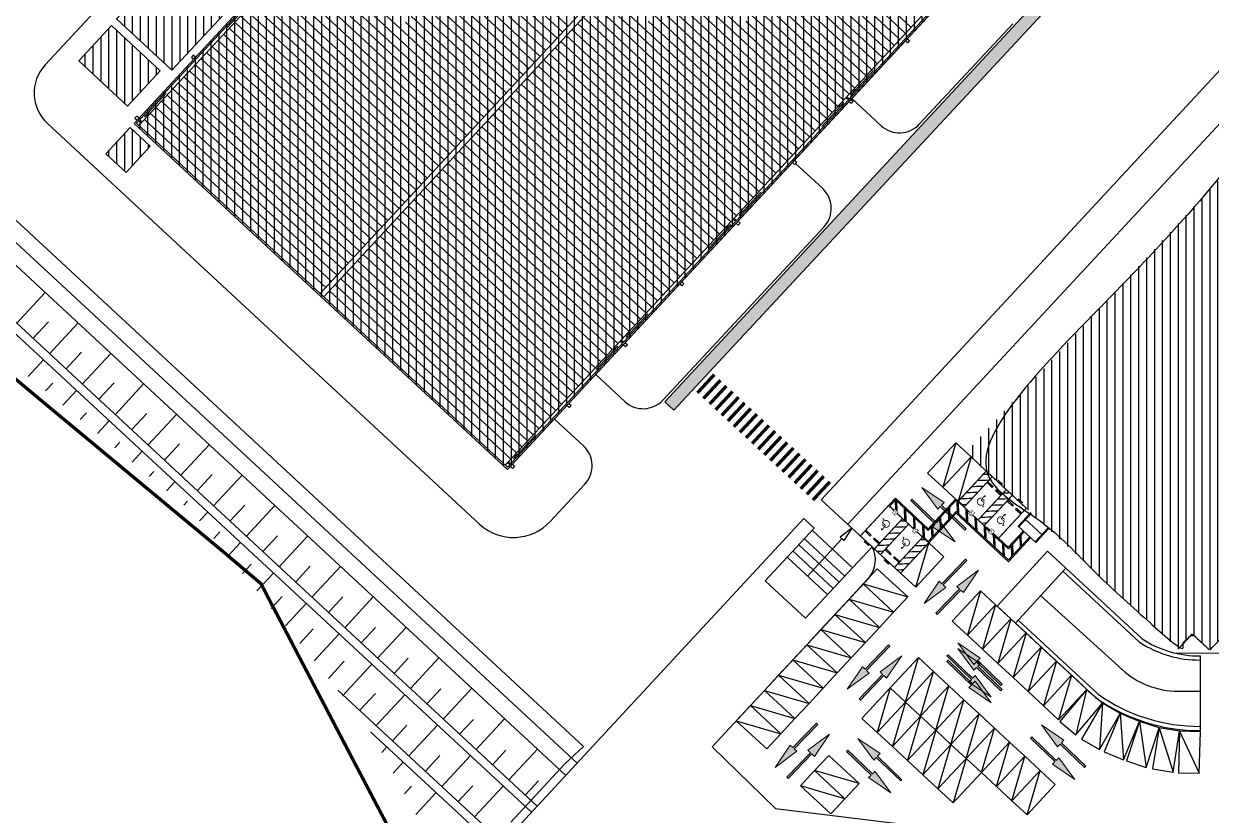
# Model space of a CAD drawing. Header units: millimetres. Extents: x 0 to 841000, y 0 to 594000.
# Drawn here: x 257382 to 400542, y 223938 to 319383 of the extents above; entities that cross this region are included whole.
import ezdxf

# ---------------------------------------------------------------- set-up
doc = ezdxf.new("R2010")
doc.units = ezdxf.units.MM
doc.header["$LTSCALE"] = 1000
doc.linetypes.add('XR-SITE PLAN$0$PHANTOM-GAUN', pattern=[30, 20, -2, 2, -2, 2, -2])
for name, color, linetype in [('4ELE', 4, 'Continuous'), ('XR-PLAN$0$주차장', 252, 'Continuous'), ('XR-SITE PLAN$0$ETC-8', 252, 'Continuous'), ('XR-SITE PLAN$0$건물', 3, 'Continuous'), ('XR-SITE PLAN$0$대지경계선', 2, 'XR-SITE PLAN$0$PHANTOM-GAUN'), ('XR-SITE PLAN$0$입면선', 252, 'Continuous'), ('XR-SITE PLAN$0$획지경계선', 252, 'Continuous'), ('보행로 도색', 3, 'Continuous'), ('일반형 주차', 5, 'Continuous')]:
    doc.layers.add(name, color=color, linetype=linetype)
doc.layers.add('XR-PL-B3F$0$ETC-차량동선', color=251, linetype='Continuous', lineweight=13)

# ---------------------------------------------------------------- blocks, each defined once
blk = doc.blocks.new('XR-SITE PLAN$0$I-Center roof')
at = {"ltscale": 200}
for p, q in [((126675, 228580), (126675, 167180)), ((126675, 228580), (228075, 228580)), ((126875, 228380), (126875, 167380)), ((126875, 228380), (227875, 228380)), ((126875, 227980), (227875, 227980)), ((131957, 228215), (128110, 228215)), ((128803, 228115), (128110, 228215)), ((128803, 228215), (128803, 228115)), ((142792, 228215), (146639, 228215)), ((126875, 198180), (227875, 198180)), ((126875, 197580), (227875, 197580)), ((126875, 167780), (227875, 167780)), ((128803, 167645), (128110, 167545)), ((131957, 167545), (128110, 167545)), ((128803, 167545), (128803, 167645)), ((142792, 167545), (146639, 167545)), ((145946, 167545), (145946, 167645)), ((145946, 167645), (146639, 167545)), ((148803, 167645), (148110, 167545)), ((151957, 167545), (148110, 167545)), ((148803, 167545), (148803, 167645)), ((162792, 167545), (166639, 167545)), ((165946, 167545), (165946, 167645)), ((165946, 167645), (166639, 167545)), ((168803, 167645), (168110, 167545)), ((171957, 167545), (168110, 167545)), ((168803, 167545), (168803, 167645)), ((182792, 167545), (186639, 167545)), ((185946, 167545), (185946, 167645)), ((185946, 167645), (186639, 167545)), ((188803, 167645), (188110, 167545)), ((191957, 167545), (188110, 167545)), ((188803, 167545), (188803, 167645)), ((126675, 167180), (228075, 167180)), ((126875, 167380), (227875, 167380))]:
    blk.add_line(p, q, dxfattribs=at)
at = {"ltscale": 20}
for p, q in [((127875, 227880), (127875, 227980)), ((128875, 227880), (128875, 227980)), ((129875, 227880), (129875, 227980)), ((130875, 227880), (130875, 227980)), ((131875, 227880), (131875, 227980)), ((132875, 227880), (132875, 227980)), ((133875, 227880), (133875, 227980)), ((134875, 227880), (134875, 227980)), ((135875, 227880), (135875, 227980)), ((136875, 227880), (136875, 227980)), ((137875, 227880), (137875, 227980)), ((138875, 227880), (138875, 227980)), ((139875, 227880), (139875, 227980)), ((140875, 227880), (140875, 227980)), ((141875, 227880), (141875, 227980)), ((142875, 227880), (142875, 227980)), ((127875, 167780), (127875, 167880)), ((128875, 167780), (128875, 167880)), ((129875, 167780), (129875, 167880)), ((130875, 167780), (130875, 167880)), ((131875, 167780), (131875, 167880)), ((132875, 167780), (132875, 167880)), ((133875, 167780), (133875, 167880)), ((134875, 167780), (134875, 167880)), ((135875, 167780), (135875, 167880)), ((136875, 167780), (136875, 167880)), ((137875, 167780), (137875, 167880)), ((138875, 167780), (138875, 167880)), ((139875, 167780), (139875, 167880)), ((140875, 167780), (140875, 167880)), ((141875, 167780), (141875, 167880)), ((142875, 167780), (142875, 167880)), ((143875, 167780), (143875, 167880)), ((144875, 167780), (144875, 167880)), ((145875, 167780), (145875, 167880)), ((146875, 167780), (146875, 167880)), ((147875, 167780), (147875, 167880)), ((148875, 167780), (148875, 167880)), ((149875, 167780), (149875, 167880)), ((150875, 167780), (150875, 167880)), ((151875, 167780), (151875, 167880)), ((152875, 167780), (152875, 167880)), ((153875, 167780), (153875, 167880)), ((154875, 167780), (154875, 167880)), ((155875, 167780), (155875, 167880)), ((156875, 167780), (156875, 167880)), ((157875, 167780), (157875, 167880)), ((158875, 167780), (158875, 167880)), ((159875, 167780), (159875, 167880)), ((160875, 167780), (160875, 167880)), ((161875, 167780), (161875, 167880)), ((162875, 167780), (162875, 167880)), ((163875, 167780), (163875, 167880)), ((164875, 167780), (164875, 167880)), ((165875, 167780), (165875, 167880)), ((166875, 167780), (166875, 167880)), ((167875, 167780), (167875, 167880)), ((168875, 167780), (168875, 167880)), ((169875, 167780), (169875, 167880)), ((170875, 167780), (170875, 167880)), ((171875, 167780), (171875, 167880)), ((172875, 167780), (172875, 167880)), ((173875, 167780), (173875, 167880)), ((174875, 167780), (174875, 167880)), ((175875, 167780), (175875, 167880)), ((176875, 167780), (176875, 167880)), ((177875, 167780), (177875, 167880)), ((178875, 167780), (178875, 167880)), ((179875, 167780), (179875, 167880)), ((180875, 167780), (180875, 167880)), ((181875, 167780), (181875, 167880)), ((182875, 167780), (182875, 167880)), ((183875, 167780), (183875, 167880)), ((184875, 167780), (184875, 167880)), ((185875, 167780), (185875, 167880)), ((186875, 167780), (186875, 167880)), ((187875, 167780), (187875, 167880)), ((188875, 167780), (188875, 167880)), ((189875, 167780), (189875, 167880)), ((190875, 167780), (190875, 167880)), ((191875, 167780), (191875, 167880)), ((192875, 167780), (192875, 167880)), ((193875, 167780), (193875, 167880)), ((194875, 167780), (194875, 167880)), ((195875, 167780), (195875, 167880)), ((196875, 167780), (196875, 167880)), ((197875, 167780), (197875, 167880)), ((198875, 167780), (198875, 167880))]:
    blk.add_line(p, q, dxfattribs=at)
at = {"color": 252, "ltscale": 20}
for p, q in [((127875, 212880), (127875, 227880)), ((128875, 212880), (128875, 227880)), ((129875, 212880), (129875, 227880)), ((130875, 212880), (130875, 227880)), ((131875, 212880), (131875, 227880)), ((132875, 212880), (132875, 227880)), ((133875, 212880), (133875, 227880)), ((134875, 212880), (134875, 227880)), ((135875, 212880), (135875, 227880)), ((136875, 212880), (136875, 227880)), ((137875, 212880), (137875, 227880)), ((138875, 212880), (138875, 227880)), ((139875, 212880), (139875, 227880)), ((140875, 212880), (140875, 227880)), ((141875, 212880), (141875, 227880)), ((142875, 212880), (142875, 227880)), ((143875, 212880), (143875, 227880)), ((144875, 212880), (144875, 227880)), ((145875, 212880), (145875, 227880)), ((146875, 212880), (146875, 227880)), ((147875, 212880), (147875, 227880)), ((148875, 212880), (148875, 227880)), ((149875, 198180), (149875, 227880)), ((150875, 198180), (150875, 227880)), ((151875, 212880), (151875, 227880)), ((152875, 212880), (152875, 227880)), ((153875, 212880), (153875, 227880)), ((154875, 212880), (154875, 227880)), ((155875, 212880), (155875, 227880)), ((156875, 212880), (156875, 227880)), ((127875, 198180), (127875, 212880)), ((128875, 198180), (128875, 212880)), ((129875, 198180), (129875, 212880)), ((130875, 198180), (130875, 212880)), ((131875, 198180), (131875, 212880)), ((132875, 198180), (132875, 212880)), ((133875, 198180), (133875, 212880)), ((134875, 198180), (134875, 212880)), ((135875, 198180), (135875, 212880)), ((136875, 198180), (136875, 212880)), ((137875, 198180), (137875, 212880)), ((138875, 198180), (138875, 212880)), ((139875, 198180), (139875, 212880)), ((140875, 198180), (140875, 212880)), ((141875, 198180), (141875, 212880)), ((142875, 198180), (142875, 212880)), ((143875, 198180), (143875, 212880)), ((144875, 198180), (144875, 212880)), ((145875, 198180), (145875, 212880)), ((146875, 198180), (146875, 212880)), ((147875, 198180), (147875, 212880)), ((148875, 198180), (148875, 212880)), ((151875, 198180), (151875, 212880)), ((152875, 198180), (152875, 212880)), ((153875, 198180), (153875, 212880)), ((154875, 198180), (154875, 212880)), ((155875, 198180), (155875, 212880)), ((156875, 198180), (156875, 212880)), ((157875, 198180), (157875, 212880)), ((158875, 198180), (158875, 212880)), ((159875, 198180), (159875, 212880)), ((160875, 198180), (160875, 212880)), ((161875, 198180), (161875, 212880)), ((162875, 198180), (162875, 212880)), ((163875, 198180), (163875, 212880)), ((164875, 198180), (164875, 212880)), ((165875, 198180), (165875, 212880)), ((166875, 198180), (166875, 212880)), ((167875, 198180), (167875, 212880)), ((168875, 198180), (168875, 212880)), ((169875, 198180), (169875, 212880)), ((170875, 198180), (170875, 212880)), ((127875, 182880), (127875, 197580)), ((128875, 182880), (128875, 197580)), ((129875, 182880), (129875, 197580)), ((130875, 182880), (130875, 197580)), ((131875, 182880), (131875, 197580)), ((132875, 182880), (132875, 197580)), ((133875, 182880), (133875, 197580)), ((134875, 182880), (134875, 197580)), ((135875, 182880), (135875, 197580)), ((136875, 182880), (136875, 197580)), ((137875, 182880), (137875, 197580)), ((138875, 182880), (138875, 197580)), ((139875, 182880), (139875, 197580)), ((140875, 182880), (140875, 197580)), ((141875, 182880), (141875, 197580)), ((142875, 182880), (142875, 197580)), ((143875, 182880), (143875, 197580)), ((144875, 182880), (144875, 197580)), ((145875, 182880), (145875, 197580)), ((146875, 182880), (146875, 197580)), ((147875, 182880), (147875, 197580)), ((148875, 182880), (148875, 197580)), ((149875, 178185), (149875, 197580)), ((150875, 188125), (150875, 197580)), ((151875, 176955), (151875, 197580)), ((152875, 182880), (152875, 197580)), ((153875, 182880), (153875, 197580)), ((154875, 182880), (154875, 197580)), ((155875, 182880), (155875, 197580)), ((156875, 182880), (156875, 197580)), ((157875, 182880), (157875, 197580)), ((158875, 182880), (158875, 197580)), ((159875, 182880), (159875, 197580)), ((160875, 182880), (160875, 197580)), ((161875, 182880), (161875, 197580)), ((162875, 182880), (162875, 197580)), ((163875, 182880), (163875, 197580)), ((164875, 182880), (164875, 197580)), ((165875, 182880), (165875, 197580)), ((166875, 182880), (166875, 197580)), ((167875, 182880), (167875, 197580)), ((168875, 182880), (168875, 197580)), ((169875, 182880), (169875, 197580)), ((170875, 182880), (170875, 197580)), ((171875, 182880), (171875, 197580)), ((172875, 182880), (172875, 197580)), ((173875, 182880), (173875, 197580)), ((174875, 191519), (174875, 197580)), ((175875, 191519), (175875, 197580)), ((176875, 191519), (176875, 197580)), ((174875, 182880), (174875, 191519)), ((175875, 182880), (175875, 191519)), ((176875, 182880), (176875, 191519)), ((177875, 182880), (177875, 191519)), ((178875, 182880), (178875, 191519)), ((179875, 182880), (179875, 191519)), ((180875, 182880), (180875, 191519)), ((181875, 182880), (181875, 191519)), ((182875, 182880), (182875, 191519)), ((183875, 182880), (183875, 191519)), ((184875, 182880), (184875, 191519)), ((150875, 167880), (150875, 188125)), ((127875, 167880), (127875, 182880)), ((128875, 167880), (128875, 182880)), ((129875, 167880), (129875, 182880)), ((130875, 167880), (130875, 182880)), ((131875, 167880), (131875, 182880)), ((132875, 167880), (132875, 182880)), ((133875, 167880), (133875, 182880)), ((134875, 167880), (134875, 182880)), ((135875, 167880), (135875, 182880)), ((136875, 167880), (136875, 182880)), ((137875, 167880), (137875, 182880)), ((138875, 167880), (138875, 182880)), ((139875, 167880), (139875, 182880)), ((140875, 167880), (140875, 182880)), ((141875, 167880), (141875, 182880)), ((142875, 167880), (142875, 182880)), ((143875, 167880), (143875, 182880)), ((144875, 167880), (144875, 182880)), ((145875, 167880), (145875, 182880)), ((146875, 167880), (146875, 182880)), ((147875, 167880), (147875, 182880)), ((148875, 167880), (148875, 182880)), ((152875, 167880), (152875, 182880)), ((153875, 167880), (153875, 182880)), ((154875, 167880), (154875, 182880)), ((155875, 167880), (155875, 182880)), ((156875, 167880), (156875, 182880)), ((157875, 167880), (157875, 182880)), ((158875, 167880), (158875, 182880)), ((159875, 167880), (159875, 182880)), ((160875, 167880), (160875, 182880)), ((161875, 167880), (161875, 182880)), ((162875, 167880), (162875, 182880)), ((163875, 167880), (163875, 182880)), ((164875, 167880), (164875, 182880)), ((165875, 167880), (165875, 182880)), ((166875, 167880), (166875, 182880)), ((167875, 167880), (167875, 182880)), ((168875, 167880), (168875, 182880)), ((169875, 167880), (169875, 182880)), ((170875, 167880), (170875, 182880)), ((171875, 167880), (171875, 182880)), ((172875, 167880), (172875, 182880)), ((173875, 167880), (173875, 182880)), ((174875, 167880), (174875, 182880)), ((175875, 167880), (175875, 182880)), ((176875, 167880), (176875, 182880)), ((177875, 167880), (177875, 182880)), ((178875, 167880), (178875, 182880)), ((179875, 167880), (179875, 182880)), ((180875, 167880), (180875, 182880)), ((181875, 167880), (181875, 182880)), ((182875, 167880), (182875, 182880)), ((183875, 167880), (183875, 182880)), ((184875, 167880), (184875, 182880)), ((185875, 167880), (185875, 182880)), ((186875, 167880), (186875, 182880)), ((187875, 167880), (187875, 182880)), ((188875, 167880), (188875, 182880)), ((189875, 167880), (189875, 182880)), ((190875, 167880), (190875, 182880)), ((191875, 167880), (191875, 182880)), ((192875, 167880), (192875, 182880)), ((193875, 167880), (193875, 182880)), ((194875, 167880), (194875, 182880)), ((195875, 167880), (195875, 182880)), ((196875, 167880), (196875, 182880)), ((197875, 167880), (197875, 182880)), ((198875, 167880), (198875, 182880)), ((149875, 167880), (149875, 178185)), ((151875, 167880), (151875, 176955))]:
    blk.add_line(p, q, dxfattribs=at)
at = {"ltscale": 200}
for points in [[(127200, 228580), (127550, 228580), (127550, 228930), (127200, 228930)], [(137200, 228580), (137550, 228580), (137550, 228930), (137200, 228930)], [(127200, 167180), (127550, 167180), (127550, 166830), (127200, 166830)], [(137200, 167180), (137550, 167180), (137550, 166830), (137200, 166830)], [(147200, 167180), (147550, 167180), (147550, 166830), (147200, 166830)], [(157200, 167180), (157550, 167180), (157550, 166830), (157200, 166830)], [(167200, 167180), (167550, 167180), (167550, 166830), (167200, 166830)], [(177200, 167180), (177550, 167180), (177550, 166830), (177200, 166830)], [(187200, 167180), (187550, 167180), (187550, 166830), (187200, 166830)], [(197200, 167180), (197550, 167180), (197550, 166830), (197200, 166830)]]:
    blk.add_lwpolyline(points, close=True, dxfattribs=at)
for centre in [(127375, 228180), (127375, 167580), (147375, 167580), (167375, 167580), (187375, 167580)]:
    blk.add_circle(centre, 100, dxfattribs=at)
blk = doc.blocks.new('XR-PLAN$0$확장형주차')
at = {"layer": 'XR-PLAN$0$주차장'}
blk.add_line((-2500, 5100), (0, 100), dxfattribs=at)
at = {"layer": 'XR-PLAN$0$주차장', "color": 5}
blk.add_lwpolyline([(-2500, 100), (0, 100), (0, 5100), (-2500, 5100)], close=True, dxfattribs=at)
blk = doc.blocks.new('park')
h = blk.add_hatch(color=256)
h.dxf.hatch_style = 1
h.paths.add_polyline_path([(844, 2073), (1324, 2073), (1330, 2162), (985, 2162), (985, 2266), (1338, 2266), (1358, 2543, -2.5878535), (1470, 2651), (1419, 1970), (913, 1970), (721, 1511), (495, 1594), (524, 1673), (656, 1624)])
h = blk.add_hatch(color=256)
h.dxf.hatch_style = 1
h.paths.add_polyline_path([(843, 1630), (906, 1755, 1.425606), (1491, 2152), (1499, 2268, -1.3581718)])
h = blk.add_hatch(color=256)
h.dxf.hatch_style = 1
h.paths.add_polyline_path([(1057, 66), (1215, 66), (1217, 95), (1103, 95), (1103, 129), (1220, 129), (1226, 221, -2.5878535), (1263, 257), (1246, 32), (1079, 32), (1016, -120), (941, -93), (951, -67), (995, -83)])
h = blk.add_hatch(color=256)
h.dxf.hatch_style = 1
h.paths.add_polyline_path([(1056, -81), (1077, -39, 1.425606), (1270, 92), (1273, 130, -1.3581718)])
at = {"const_width": 150}
for points in [[(1400, 0), (3300, 0), (3300, 5000), (0, 5000), (0, 0), (900, 0)], [(2300, 5000), (2300, 0)], [(2300, 4433), (3308, 3425)], [(2742, 4991), (3308, 4425)], [(2300, 3433), (3308, 2425)], [(2300, 2433), (3308, 1425)], [(2300, 1433), (3308, 425)], [(2300, 433), (2733, 0)]]:
    blk.add_lwpolyline(points, dxfattribs=at)
at = {"const_width": 50}
blk.add_lwpolyline([(900, -229), (1400, -229), (1400, 351), (900, 351)], close=True, dxfattribs=at)
at = {"layer": '4ELE'}
for points in [[(800, 5151), (1500, 5151), (1500, 5181), (800, 5181)], [(91, 4198), (888, 4198), (888, 4048), (91, 4048)], [(2209, 4198), (1412, 4198), (1412, 4048), (2209, 4048)]]:
    blk.add_lwpolyline(points, close=True, dxfattribs=at)

msp = doc.modelspace()

# ---------------------------------------------------------------- hatches: boundary and pattern name
h = msp.add_hatch(color=254)
h.dxf.hatch_style = 1
h.paths.add_polyline_path([(392140, 345004), (380049, 356220), (379029, 355121), (391120, 343904, -0.4360514), (391126, 334601), (389736, 333104), (334662, 273798), (335761, 272777), (390835, 332083), (392189, 333542, 0.4338569)])
h = msp.add_hatch(color=256)
h.dxf.hatch_style = 1
h.paths.add_polyline_path([(362721, 260389), (362670, 260334), (363036, 259994), (363087, 260049)])
h.paths.add_polyline_path([(362303, 260674), (362354, 260729), (361804, 261239), (362467, 261954), (362623, 261810), (366426, 258282), (369779, 261897), (370617, 261119), (370719, 261229), (369771, 262109), (366418, 258494), (362459, 262166), (361643, 261286)])
h = msp.add_hatch(color=256)
h.dxf.hatch_style = 1
h.paths.add_polyline_path([(362511, 260794), (362666, 260649), (362623, 261810), (362467, 261954)])
h = msp.add_hatch(color=256)
h.dxf.hatch_style = 1
h.paths.add_polyline_path([(363722, 260790), (363567, 260934), (363619, 259556), (363774, 259412)])
h = msp.add_hatch(color=256)
h.dxf.hatch_style = 1
h.paths.add_polyline_path([(378659, 257502), (376080, 254722), (369776, 260570), (366423, 256955), (365873, 257465), (365822, 257410), (366482, 256798), (369784, 260358), (376088, 254510), (378769, 257400)])
h = msp.add_hatch(color=256)
h.dxf.hatch_style = 1
h.paths.add_polyline_path([(369019, 261077), (368874, 260921), (368922, 259650), (369067, 259805)], flags=17)
h = msp.add_hatch(color=256)
h.dxf.hatch_style = 1
h.paths.add_polyline_path([(370058, 261654), (369903, 261783), (369955, 260403), (370111, 260259)])
h = msp.add_hatch(color=256)
h.dxf.hatch_style = 1
h.paths.add_polyline_path([(371158, 260634), (371003, 260763), (371055, 259383), (371211, 259239)])
h = msp.add_hatch(color=256)
h.dxf.hatch_style = 1
h.paths.add_polyline_path([(364774, 258485), (364867, 258586), (364822, 259770), (364667, 259914), (364719, 258536)])
h = msp.add_hatch(color=256)
h.dxf.hatch_style = 1
h.paths.add_polyline_path([(367999, 259977), (367854, 259822), (367902, 258550), (368047, 258705)], flags=17)
h = msp.add_hatch(color=256)
h.dxf.hatch_style = 1
h.paths.add_polyline_path([(372258, 259614), (372103, 259743), (372155, 258363), (372311, 258219)])
h = msp.add_hatch(color=256)
h.dxf.hatch_style = 1
h.paths.add_polyline_path([(365922, 258750), (365767, 258894), (365818, 257516), (365974, 257372)])
h = msp.add_hatch(color=256)
h.dxf.hatch_style = 1
h.paths.add_polyline_path([(366979, 258877), (366834, 258722), (366882, 257450), (367027, 257606)], flags=17)
h = msp.add_hatch(color=256)
h.dxf.hatch_style = 1
h.paths.add_polyline_path([(373358, 258594), (373203, 258723), (373255, 257343), (373410, 257199)])
h = msp.add_hatch(color=256)
h.dxf.hatch_style = 1
h.paths.add_polyline_path([(373775, 258191), (373877, 258301), (373510, 258641), (373357, 258476), (373413, 258526)])
h.paths.add_polyline_path([(374243, 257961), (374141, 257851), (376084, 256049), (377999, 258114), (377889, 258216), (376076, 256261)])
h = msp.add_hatch(color=256)
h.dxf.hatch_style = 1
h.paths.add_polyline_path([(374458, 257574), (374303, 257703), (374355, 256323), (374510, 256179)])
h = msp.add_hatch(color=256)
h.dxf.hatch_style = 1
h.paths.add_polyline_path([(377636, 257723), (377492, 257568), (377540, 256296), (377684, 256451)], flags=17)
h = msp.add_hatch(color=256)
h.dxf.hatch_style = 1
h.paths.add_polyline_path([(375557, 256554), (375402, 256683), (375454, 255303), (375610, 255159)])
h = msp.add_hatch(color=256)
h.dxf.hatch_style = 1
h.paths.add_polyline_path([(376616, 256623), (376472, 256468), (376520, 255196), (376664, 255352)], flags=17)
at = {"layer": 'XR-PL-B3F$0$ETC-차량동선'}
for points in [[(370981, 258487), (368032, 261322), (368336, 261638), (365640, 263471), (367577, 260848), (367880, 261164), (370829, 258329)], [(370981, 258487), (368032, 261322), (368336, 261638), (365640, 263471), (367577, 260848), (367880, 261164), (370829, 258329)], [(364461, 262042), (367409, 259207), (367713, 259523), (369650, 256900), (366954, 258733), (367257, 259049), (364309, 261884)], [(364461, 262042), (367409, 259207), (367713, 259523), (369650, 256900), (366954, 258733), (367257, 259049), (364309, 261884)], [(370904, 254808), (368069, 251860), (367753, 252163), (365920, 249467), (368543, 251404), (368227, 251708), (371062, 254657)], [(370904, 254808), (368069, 251860), (367753, 252163), (365920, 249467), (368543, 251404), (368227, 251708), (371062, 254657)], [(370904, 254808), (368069, 251860), (367753, 252163), (365920, 249467), (368543, 251404), (368227, 251708), (371062, 254657)], [(370904, 254808), (368069, 251860), (367753, 252163), (365920, 249467), (368543, 251404), (368227, 251708), (371062, 254657)], [(370904, 254808), (368069, 251860), (367753, 252163), (365920, 249467), (368543, 251404), (368227, 251708), (371062, 254657)], [(367349, 248288), (370184, 251237), (369868, 251540), (372491, 253478), (370658, 250781), (370342, 251085), (367507, 248136)], [(367349, 248288), (370184, 251237), (369868, 251540), (372491, 253478), (370658, 250781), (370342, 251085), (367507, 248136)], [(367349, 248288), (370184, 251237), (369868, 251540), (372491, 253478), (370658, 250781), (370342, 251085), (367507, 248136)], [(367349, 248288), (370184, 251237), (369868, 251540), (372491, 253478), (370658, 250781), (370342, 251085), (367507, 248136)], [(367349, 248288), (370184, 251237), (369868, 251540), (372491, 253478), (370658, 250781), (370342, 251085), (367507, 248136)], [(361645, 244494), (358810, 241546), (358494, 241849), (356661, 239153), (359284, 241090), (358968, 241394), (361803, 244342)], [(361645, 244494), (358810, 241546), (358494, 241849), (356661, 239153), (359284, 241090), (358968, 241394), (361803, 244342)], [(361645, 244494), (358810, 241546), (358494, 241849), (356661, 239153), (359284, 241090), (358968, 241394), (361803, 244342)], [(361645, 244494), (358810, 241546), (358494, 241849), (356661, 239153), (359284, 241090), (358968, 241394), (361803, 244342)], [(361645, 244494), (358810, 241546), (358494, 241849), (356661, 239153), (359284, 241090), (358968, 241394), (361803, 244342)], [(375343, 239745), (372394, 242580), (372698, 242896), (370001, 244729), (371938, 242106), (372242, 242422), (375191, 239587)], [(375343, 239082), (372394, 241918), (372698, 242233), (370001, 244066), (371938, 241444), (372242, 241760), (375191, 238924)], [(375343, 239082), (372394, 241918), (372698, 242233), (370001, 244066), (371938, 241444), (372242, 241760), (375191, 238924)], [(375343, 239082), (372394, 241918), (372698, 242233), (370001, 244066), (371938, 241444), (372242, 241760), (375191, 238924)], [(375343, 239082), (372394, 241918), (372698, 242233), (370001, 244066), (371938, 241444), (372242, 241760), (375191, 238924)], [(375343, 239082), (372394, 241918), (372698, 242233), (370001, 244066), (371938, 241444), (372242, 241760), (375191, 238924)], [(358090, 237974), (360925, 240922), (360609, 241226), (363232, 243163), (361399, 240467), (361083, 240771), (358248, 237822)], [(358090, 237974), (360925, 240922), (360609, 241226), (363232, 243163), (361399, 240467), (361083, 240771), (358248, 237822)], [(358090, 237974), (360925, 240922), (360609, 241226), (363232, 243163), (361399, 240467), (361083, 240771), (358248, 237822)], [(358090, 237974), (360925, 240922), (360609, 241226), (363232, 243163), (361399, 240467), (361083, 240771), (358248, 237822)], [(358090, 237974), (360925, 240922), (360609, 241226), (363232, 243163), (361399, 240467), (361083, 240771), (358248, 237822)], [(368822, 243300), (371771, 240465), (372075, 240781), (374012, 238158), (371315, 239991), (371619, 240307), (368670, 243142)], [(368822, 242637), (371771, 239802), (372075, 240118), (374012, 237496), (371315, 239328), (371619, 239644), (368670, 242479)], [(368822, 242637), (371771, 239802), (372075, 240118), (374012, 237496), (371315, 239328), (371619, 239644), (368670, 242479)], [(368822, 242637), (371771, 239802), (372075, 240118), (374012, 237496), (371315, 239328), (371619, 239644), (368670, 242479)], [(368822, 242637), (371771, 239802), (372075, 240118), (374012, 237496), (371315, 239328), (371619, 239644), (368670, 242479)], [(368822, 242637), (371771, 239802), (372075, 240118), (374012, 237496), (371315, 239328), (371619, 239644), (368670, 242479)], [(352944, 235052), (350109, 232103), (349793, 232407), (347961, 229710), (350583, 231647), (350267, 231951), (353102, 234900)], [(352944, 235052), (350109, 232103), (349793, 232407), (347961, 229710), (350583, 231647), (350267, 231951), (353102, 234900)], [(352944, 235052), (350109, 232103), (349793, 232407), (347961, 229710), (350583, 231647), (350267, 231951), (353102, 234900)], [(352944, 235052), (350109, 232103), (349793, 232407), (347961, 229710), (350583, 231647), (350267, 231951), (353102, 234900)], [(352944, 235052), (350109, 232103), (349793, 232407), (347961, 229710), (350583, 231647), (350267, 231951), (353102, 234900)], [(385426, 229839), (382477, 232674), (382781, 232990), (380084, 234823), (382022, 232200), (382325, 232516), (385274, 229681)], [(385426, 229839), (382477, 232674), (382781, 232990), (380084, 234823), (382022, 232200), (382325, 232516), (385274, 229681)], [(385426, 229839), (382477, 232674), (382781, 232990), (380084, 234823), (382022, 232200), (382325, 232516), (385274, 229681)], [(385426, 229839), (382477, 232674), (382781, 232990), (380084, 234823), (382022, 232200), (382325, 232516), (385274, 229681)], [(385426, 229839), (382477, 232674), (382781, 232990), (380084, 234823), (382022, 232200), (382325, 232516), (385274, 229681)], [(349389, 228531), (352225, 231480), (351909, 231784), (354531, 233721), (352698, 231024), (352382, 231328), (349547, 228379)], [(349389, 228531), (352225, 231480), (351909, 231784), (354531, 233721), (352698, 231024), (352382, 231328), (349547, 228379)], [(349389, 228531), (352225, 231480), (351909, 231784), (354531, 233721), (352698, 231024), (352382, 231328), (349547, 228379)], [(349389, 228531), (352225, 231480), (351909, 231784), (354531, 233721), (352698, 231024), (352382, 231328), (349547, 228379)], [(349389, 228531), (352225, 231480), (351909, 231784), (354531, 233721), (352698, 231024), (352382, 231328), (349547, 228379)], [(378905, 233394), (381854, 230559), (382158, 230875), (384095, 228252), (381399, 230085), (381702, 230401), (378754, 233236)], [(378905, 233394), (381854, 230559), (382158, 230875), (384095, 228252), (381399, 230085), (381702, 230401), (378754, 233236)], [(378905, 233394), (381854, 230559), (382158, 230875), (384095, 228252), (381399, 230085), (381702, 230401), (378754, 233236)], [(378905, 233394), (381854, 230559), (382158, 230875), (384095, 228252), (381399, 230085), (381702, 230401), (378754, 233236)], [(378905, 233394), (381854, 230559), (382158, 230875), (384095, 228252), (381399, 230085), (381702, 230401), (378754, 233236)], [(363260, 228229), (360311, 231064), (360615, 231380), (357919, 233213), (359856, 230590), (360159, 230906), (363108, 228071)], [(363260, 228229), (360311, 231064), (360615, 231380), (357919, 233213), (359856, 230590), (360159, 230906), (363108, 228071)], [(363260, 228229), (360311, 231064), (360615, 231380), (357919, 233213), (359856, 230590), (360159, 230906), (363108, 228071)], [(363260, 228229), (360311, 231064), (360615, 231380), (357919, 233213), (359856, 230590), (360159, 230906), (363108, 228071)], [(363260, 228229), (360311, 231064), (360615, 231380), (357919, 233213), (359856, 230590), (360159, 230906), (363108, 228071)], [(356739, 231784), (359688, 228949), (359992, 229265), (361929, 226642), (359233, 228475), (359536, 228791), (356588, 231626)], [(356739, 231784), (359688, 228949), (359992, 229265), (361929, 226642), (359233, 228475), (359536, 228791), (356588, 231626)], [(356739, 231784), (359688, 228949), (359992, 229265), (361929, 226642), (359233, 228475), (359536, 228791), (356588, 231626)], [(356739, 231784), (359688, 228949), (359992, 229265), (361929, 226642), (359233, 228475), (359536, 228791), (356588, 231626)], [(356739, 231784), (359688, 228949), (359992, 229265), (361929, 226642), (359233, 228475), (359536, 228791), (356588, 231626)]]:
    msp.add_hatch(color=256, dxfattribs=at).paths.add_polyline_path(points)
at = {"layer": 'XR-SITE PLAN$0$ETC-8'}
h = msp.add_hatch(dxfattribs=at)
h.set_pattern_fill('ANSI31', color=256, scale=300, angle=45)
h.paths.add_polyline_path([(243433, 332654), (260450, 350969), (234810, 374793), (217793, 356478)])
h.paths.add_polyline_path([(268582, 319957), (275248, 313775), (284295, 323530), (277629, 329713)])
h.paths.add_polyline_path([(272634, 304614), (270211, 306854), (267292, 303696), (269716, 301456)])
h.paths.add_polyline_path([(273843, 313714), (267978, 319154), (264034, 314901), (269899, 309461)])
h.paths.add_polyline_path([(299993, 353527), (305126, 348767), (313901, 358229), (313772, 358478), (308833, 363059)])
h.paths.add_polyline_path([(471860, 297013), (473454, 295579), (474196, 296404), (472602, 297838)], flags=9)
h.paths.add_polyline_path([(471526, 296285), (474998, 293161), (475706, 293947), (472234, 297071)], flags=9)
h.paths.add_polyline_path([(474233, 385583), (475667, 387177), (474843, 387919), (473408, 386325)], flags=9)
h.paths.add_polyline_path([(474961, 385250), (478086, 388722), (477300, 389429), (474175, 385957)], flags=9)
h = msp.add_hatch(dxfattribs=at)
h.set_pattern_fill('ANSI31', color=256, scale=300, angle=45)
h.set_pattern_definition([(90, (841000, 1e-10), (-952.5, 0), [])])
h.paths.add_polyline_path([(384657, 339963), (339638, 381715), (270686, 307368), (315705, 265616)])
h = msp.add_hatch(dxfattribs=at)
h.set_pattern_fill('ANSI31', color=256, scale=300, angle=45)
h.set_pattern_definition([(90, (6057, 6531), (-952.5, 6e-14), [])])
edge = h.paths.add_edge_path()
edge.add_line((424338, 269686), (439585, 286126))
edge.add_line((439585, 286126), (437359, 288190))
edge.add_line((437359, 288190), (439423, 290416))
edge.add_line((439423, 290416), (413966, 314026))
edge.add_line((413966, 314026), (370994, 267692))
edge.add_line((370994, 267692), (396558, 243983))
edge.add_line((396558, 243983), (398245, 245807))
edge.add_line((398245, 245807), (400367, 243840))
edge.add_line((400367, 243840), (414800, 259403))
edge.add_ellipse((418611, 265444), major_axis=(686, 7119), ratio=0.9937865, start_angle=153.11834, end_angle=311.86101)

# ---------------------------------------------------------------- linework, layer by layer
for p, q in [((377266, 258794), (378802, 260450)), ((377339, 258726), (378875, 260382)), ((380208, 257702), (378082, 259674)), ((379392, 256822), (377266, 258794)), ((379319, 256890), (380854, 258546)), ((379392, 256822), (380928, 258478))]:
    msp.add_line(p, q)
for points in [[(362303, 260674), (361643, 261286), (362459, 262166), (366418, 258494), (369720, 262054), (370673, 261170)], [(362303, 260674), (361753, 261184), (362467, 261954), (366426, 258282), (369879, 262009), (370722, 261227)], [(362511, 260794), (362467, 261954)], [(362666, 260649), (362623, 261810)], [(363619, 259556), (363567, 260934)], [(363774, 259412), (363722, 260790)], [(378659, 257502), (376080, 254722), (369776, 260570), (366423, 256955), (365873, 257465)], [(368922, 259650), (368874, 260921)], [(369067, 259805), (369019, 261077)], [(369955, 260403), (369900, 261887)], [(370111, 260259), (370055, 261743)], [(371055, 259383), (370999, 260867)], [(371211, 259239), (371155, 260723)], [(363036, 259994), (362670, 260334)], [(363036, 259994), (362670, 260334)], [(364719, 258536), (364667, 259914)], [(364867, 258586), (364822, 259770)], [(378769, 257400), (376088, 254510), (369784, 260358), (366482, 256798), (365822, 257410)], [(367902, 258550), (367854, 259822)], [(372155, 258363), (372099, 259847)], [(372311, 258219), (372255, 259703)], [(365818, 257516), (365767, 258894)], [(365974, 257372), (365922, 258750)], [(366882, 257450), (366834, 258722)], [(367027, 257606), (366979, 258877)], [(373255, 257343), (373199, 258827)], [(373410, 257199), (373354, 258683)], [(373408, 258531), (373775, 258191)], [(373510, 258641), (373877, 258301)], [(374141, 257851), (376084, 256049), (377999, 258114)], [(374243, 257961), (376076, 256261), (377889, 258216)], [(374355, 256323), (374299, 257807)], [(377684, 256451), (377636, 257723)], [(374510, 256179), (374454, 257663)], [(375454, 255303), (375399, 256787)], [(375610, 255159), (375554, 256643)], [(376520, 255196), (376472, 256468)], [(376664, 255352), (376616, 256623)], [(377540, 256296), (377492, 257568)]]:
    msp.add_lwpolyline(points)
at = {"layer": 'XR-PL-B3F$0$ETC-차량동선'}
for points in [[(370829, 258329), (370981, 258487), (368032, 261322), (368336, 261638), (365640, 263471), (367577, 260848), (367880, 261164)], [(364309, 261884), (364461, 262042), (367409, 259207), (367713, 259523), (369650, 256900), (366954, 258733), (367257, 259049)], [(371062, 254657), (370904, 254808), (368069, 251860), (367753, 252163), (365920, 249467), (368543, 251404), (368227, 251708)], [(371062, 254657), (370904, 254808), (368069, 251860), (367753, 252163), (365920, 249467), (368543, 251404), (368227, 251708)], [(367507, 248136), (367349, 248288), (370184, 251237), (369868, 251540), (372491, 253478), (370658, 250781), (370342, 251085)], [(367507, 248136), (367349, 248288), (370184, 251237), (369868, 251540), (372491, 253478), (370658, 250781), (370342, 251085)], [(361803, 244342), (361645, 244494), (358810, 241546), (358494, 241849), (356661, 239153), (359284, 241090), (358968, 241394)], [(361803, 244342), (361645, 244494), (358810, 241546), (358494, 241849), (356661, 239153), (359284, 241090), (358968, 241394)], [(375191, 239587), (375343, 239745), (372394, 242580), (372698, 242896), (370001, 244729), (371938, 242106), (372242, 242422)], [(375191, 238924), (375343, 239082), (372394, 241918), (372698, 242233), (370001, 244066), (371938, 241444), (372242, 241760)], [(375191, 238924), (375343, 239082), (372394, 241918), (372698, 242233), (370001, 244066), (371938, 241444), (372242, 241760)], [(358248, 237822), (358090, 237974), (360925, 240922), (360609, 241226), (363232, 243163), (361399, 240467), (361083, 240771)], [(358248, 237822), (358090, 237974), (360925, 240922), (360609, 241226), (363232, 243163), (361399, 240467), (361083, 240771)], [(368670, 243142), (368822, 243300), (371771, 240465), (372075, 240781), (374012, 238158), (371315, 239991), (371619, 240307)], [(368670, 242479), (368822, 242637), (371771, 239802), (372075, 240118), (374012, 237496), (371315, 239328), (371619, 239644)], [(368670, 242479), (368822, 242637), (371771, 239802), (372075, 240118), (374012, 237496), (371315, 239328), (371619, 239644)], [(353102, 234900), (352944, 235052), (350109, 232103), (349793, 232407), (347961, 229710), (350583, 231647), (350267, 231951)], [(353102, 234900), (352944, 235052), (350109, 232103), (349793, 232407), (347961, 229710), (350583, 231647), (350267, 231951)], [(385274, 229681), (385426, 229839), (382477, 232674), (382781, 232990), (380084, 234823), (382022, 232200), (382325, 232516)], [(385274, 229681), (385426, 229839), (382477, 232674), (382781, 232990), (380084, 234823), (382022, 232200), (382325, 232516)], [(349547, 228379), (349389, 228531), (352225, 231480), (351909, 231784), (354531, 233721), (352698, 231024), (352382, 231328)], [(349547, 228379), (349389, 228531), (352225, 231480), (351909, 231784), (354531, 233721), (352698, 231024), (352382, 231328)], [(378754, 233236), (378905, 233394), (381854, 230559), (382158, 230875), (384095, 228252), (381399, 230085), (381702, 230401)], [(378754, 233236), (378905, 233394), (381854, 230559), (382158, 230875), (384095, 228252), (381399, 230085), (381702, 230401)], [(363108, 228071), (363260, 228229), (360311, 231064), (360615, 231380), (357919, 233213), (359856, 230590), (360159, 230906)], [(363108, 228071), (363260, 228229), (360311, 231064), (360615, 231380), (357919, 233213), (359856, 230590), (360159, 230906)], [(356588, 231626), (356739, 231784), (359688, 228949), (359992, 229265), (361929, 226642), (359233, 228475), (359536, 228791)], [(356588, 231626), (356739, 231784), (359688, 228949), (359992, 229265), (361929, 226642), (359233, 228475), (359536, 228791)]]:
    msp.add_lwpolyline(points, close=True, dxfattribs=at)
at = {"layer": 'XR-SITE PLAN$0$건물', "color": 7}
msp.add_lwpolyline([(270686, 307368), (339638, 381715), (384657, 339963), (315705, 265616), (270686, 307368)], dxfattribs=at)
for points in [[(275248, 313775), (284295, 323530), (277629, 329713), (268582, 319957)], [(273843, 313714), (267978, 319154), (264034, 314901), (269899, 309461)], [(267292, 303696), (270211, 306854), (272634, 304614), (269716, 301456)]]:
    msp.add_lwpolyline(points, close=True, dxfattribs=at)
msp.add_rational_spline([(400367, 243840), (407584, 251621), (414800, 259403), (419779, 256227), (423805, 260568), (427831, 264909), (424338, 269686), (431961, 277906), (439585, 286126), (438472, 287158), (437359, 288190), (438391, 289303), (439423, 290416), (426694, 302221), (413966, 314026), (392480, 290859), (370994, 267692), (383776, 255837), (396558, 243983), (397402, 244895), (398245, 245807), (399306, 244823), (400367, 243840), (399306, 244823), (398245, 245807), (397402, 244895), (396558, 243983)], [1, 1, 1, 0.769559303737, 1, 0.769559303737, 1, 1, 1, 1, 1, 1, 1, 1, 1, 1, 1, 1, 1, 1, 1, 1, 1, 1, 1, 1, 1], degree=2, knots=[0, 0, 0, 1, 1, 2.3852912, 2.3852912, 3.7705823, 3.7705823, 4.7705823, 4.7705823, 5.7705823, 5.7705823, 6.7705823, 6.7705823, 7.7705823, 7.7705823, 8.7705823, 8.7705823, 9.7705823, 9.7705823, 10.7705823, 10.7705823, 11.7705823, 11.7705823, 12.7705823, 12.7705823, 13.7705823, 13.7705823, 13.7705823], dxfattribs=at)
at = {"layer": 'XR-SITE PLAN$0$대지경계선', "const_width": 400}
msp.add_lwpolyline([(303280, 218798), (297306, 230188), (285972, 251870), (281318, 255812), (259078, 274293), (244340, 286647), (229034, 299519), (208444, 316882), (201767, 322547), (157525, 327809)], dxfattribs=at)
at = {"layer": 'XR-SITE PLAN$0$입면선'}
for p, q in [((182367, 364376), (324870, 232214)), ((289949, 346740), (259972, 314417)), ((353533, 261988), (407423, 320094)), ((365348, 307265), (376610, 319383)), ((356734, 259020), (407871, 314158)), ((357214, 310373), (360752, 307092)), ((312315, 259054), (260238, 307351)), ((350427, 302540), (353698, 299506)), ((353871, 294910), (334442, 274002)), ((326339, 277082), (329846, 273829)), ((321362, 271716), (324861, 268471)), ((320862, 259376), (325034, 263874)), ((353533, 261988), (359644, 256321)), ((309884, 214923), (351441, 259732)), ((352688, 258575), (351441, 259732)), ((352688, 258575), (346782, 252207)), ((352436, 258303), (357299, 253792)), ((357223, 258566), (355792, 257467)), ((357223, 258566), (356235, 257056)), ((350850, 256500), (355667, 252033)), ((351538, 257242), (356355, 252775)), ((359644, 256321), (351646, 247697)), ((351882, 252783), (356016, 257259)), ((355792, 257467), (356011, 257264)), ((356235, 257056), (356016, 257259)), ((349474, 255017), (354291, 250549)), ((350162, 255759), (354979, 251291)), ((374731, 249148), (380804, 255789)), ((380804, 255789), (392219, 245202)), ((376931, 247108), (383004, 253749)), ((340359, 232175), (359251, 252545)), ((346782, 252207), (351646, 247697)), ((382666, 253380), (391910, 244807)), ((374731, 249148), (386585, 238154)), ((389796, 241500), (379967, 250428)), ((377268, 247477), (386901, 238543)), ((406895, 243438), (396308, 243475)), ((399229, 234159), (399229, 243159)), ((396520, 238902), (399229, 238902)), ((324870, 232214), (322629, 230135)), ((340359, 232175), (348026, 224740)), ((322629, 230135), (316096, 223090)), ((348026, 224740), (380107, 220826))]:
    msp.add_line(p, q, dxfattribs=at)
for centre, radius, start, end in [((263638, 311017), 5000, 137.1562, 227.1562), ((362963, 309476), 3252, 227.1562, 317.1562), ((351486, 297122), 3252, 317.1562, 47.1562), ((332057, 276214), 3252, 227.1562, 317.1562), ((322649, 266086), 3252, 317.1562, 47.1562), ((316427, 263489), 6048, 227.1562, 317.1562), ((356737, 254715), 3321, 319.18919, 28.91247), ((399061, 255631), 12973, 236.54873, 270.74261), ((399061, 255631), 12473, 236.73557, 270.77239), ((390482, 242498), 1200, 227.74733, 235.76888), ((396520, 248902), 10000, 227.74733, 270), ((399061, 255631), 21473, 234.47887, 270.44865), ((399061, 255631), 20973, 234.56576, 270.45934)]:
    msp.add_arc(centre, radius, start, end, dxfattribs=at)
at = {"layer": 'XR-SITE PLAN$0$획지경계선'}
for p, q in [((181585, 362400), (324088, 230238)), ((180272, 360857), (322711, 228755)), ((180275, 353954), (319271, 225045)), ((180240, 352606), (318583, 224303)), ((259952, 286960), (256511, 283250)), ((260377, 283449), (258490, 281415)), ((263909, 283290), (260468, 279580)), ((264324, 279768), (262447, 277745)), ((267866, 279620), (264426, 275910)), ((259780, 278838), (257934, 276847)), ((260878, 276053), (260017, 275125)), ((263738, 275168), (262100, 273403)), ((268266, 276082), (266404, 274075)), ((271823, 275950), (268383, 272240)), ((264928, 272483), (264183, 271680)), ((272208, 272396), (270361, 270405)), ((275780, 272280), (272340, 268570)), ((267695, 271498), (266266, 269958)), ((268982, 268918), (268349, 268235)), ((271652, 267828), (270432, 266513)), ((276150, 268710), (274318, 266735)), ((279738, 268610), (276297, 264900)), ((273056, 265374), (272515, 264791)), ((280092, 265024), (278276, 263065)), ((283695, 264940), (280254, 261230)), ((275609, 264158), (274598, 263068)), ((277130, 261830), (276681, 261346)), ((284034, 261338), (282233, 259395)), ((287652, 261270), (284211, 257560)), ((279566, 260488), (278587, 259432)), ((281038, 258106), (280311, 257323)), ((283523, 256818), (282035, 255213)), ((287977, 257652), (286190, 255725)), ((291609, 257600), (288168, 253890)), ((284786, 254211), (283759, 253104)), ((291919, 253965), (290147, 252055)), ((295566, 253930), (292125, 250220)), ((287480, 253148), (285483, 250994)), ((288533, 250315), (287207, 248885)), ((291437, 249478), (288931, 246775)), ((295861, 250279), (294104, 248385)), ((299523, 250260), (296083, 246550)), ((292281, 246420), (290655, 244666)), ((299792, 246582), (298061, 244715)), ((303480, 246590), (300040, 242880)), ((295394, 245808), (292379, 242557)), ((296029, 242524), (294103, 240447)), ((299352, 242138), (295827, 238338)), ((303722, 242883), (302018, 241045)), ((307437, 242920), (303997, 239210)), ((307652, 239183), (305975, 237375)), ((311395, 239250), (307954, 235540)), ((295258, 239034), (315142, 220593)), ((299777, 238629), (297890, 236593)), ((303309, 238468), (299868, 234758)), ((307266, 234798), (303825, 231088)), ((311582, 235484), (309933, 233705)), ((315352, 235580), (311911, 231870)), ((299189, 234008), (314454, 219851)), ((303569, 234781), (301847, 232923)), ((301159, 232182), (300546, 231521)), ((307544, 231130), (305804, 229254)), ((311223, 231128), (307782, 227419)), ((315512, 231785), (313890, 230035)), ((319309, 231910), (315868, 228200)), ((303137, 230347), (301908, 229021)), ((319442, 228085), (317847, 226365)), ((304130, 227448), (303271, 226522)), ((307094, 226677), (304633, 224023)), ((311519, 227480), (309761, 225584)), ((315180, 227458), (311740, 223749))]:
    msp.add_line(p, q, dxfattribs=at)
at = {"layer": '보행로 도색', "color": 253}
msp.add_lwpolyline([(389736, 333104), (334662, 273798), (335761, 272777), (390835, 332083)], dxfattribs=at)
at = {"layer": '보행로 도색', "color": 253, "const_width": 400}
for points in [[(338593, 274874), (340634, 277072)], [(339326, 274193), (341367, 276392)], [(340059, 273513), (342100, 275712)], [(340792, 272833), (342833, 275031)], [(341525, 272152), (343566, 274351)], [(342258, 271472), (344299, 273671)], [(342991, 270792), (345032, 272990)], [(343724, 270111), (345765, 272310)], [(344457, 269431), (346498, 271630)], [(345189, 268751), (347230, 270949)], [(345922, 268070), (347963, 270269)], [(346655, 267390), (348696, 269589)], [(347388, 266710), (349429, 268908)], [(348121, 266029), (350162, 268228)], [(348854, 265349), (350895, 267548)], [(349587, 264669), (351628, 266867)], [(350320, 263988), (352361, 266187)], [(351053, 263308), (353094, 265506)], [(351785, 262627), (353826, 264826)], [(352518, 261947), (354559, 264146)]]:
    msp.add_lwpolyline(points, dxfattribs=at)
at = {"layer": '일반형 주차'}
msp.add_line((385102, 239529), (376931, 247108), dxfattribs=at)
msp.add_lwpolyline([(387649, 231599), (389955, 230633), (391886, 235245), (389580, 236210)], close=True, dxfattribs=at)

# ---------------------------------------------------------------- block references
for p, xscale, rotation in [((372433, 259538), -1, 317.1562046394707), ((374852, 257294), -1, 317.1562046394707), ((361643, 261286), -0.9999999999999997, 137.1562046391807), ((364063, 259042), -0.9999999999999997, 137.1562046391807)]:
    msp.add_blockref('park', p, dxfattribs=dict(xscale=xscale, rotation=rotation))
at = {"layer": 'XR-PLAN$0$주차장', "color": 5}
for p, rotation in [((368112, 263408), 317.1564815859957), ((368112, 263408), 317.1564815859957), ((368112, 263408), 317.1564815859957), ((369945, 261708), 317.1564815859957), ((369945, 261708), 317.1564815859957), ((369945, 261708), 317.1564815859957), ((366550, 256871), 137.1564815859957), ((366550, 256871), 137.1564815859957), ((366550, 256871), 137.1564815859957), ((364022, 250190), 47.15648158599576), ((364022, 250190), 47.15648158599576), ((364022, 250190), 47.15648158599576), ((362322, 248357), 47.15648158599576), ((362322, 248357), 47.15648158599576), ((362322, 248357), 47.15648158599576), ((371080, 245579), 317.1564815859957), ((371080, 245579), 317.1564815859957), ((371080, 245579), 317.1564815859957), ((360622, 246524), 47.15648158599576), ((360622, 246524), 47.15648158599576), ((360622, 246524), 47.15648158599576), ((372913, 243879), 317.1564815859957), ((372913, 243879), 317.1564815859957), ((372913, 243879), 317.1564815859957), ((358922, 244691), 47.15648158599576), ((358922, 244691), 47.15648158599576), ((358922, 244691), 47.15648158599576), ((357222, 242858), 47.15648158599576), ((357222, 242858), 47.15648158599576), ((357222, 242858), 47.15648158599576), ((374746, 242179), 317.1564815859957), ((374746, 242179), 317.1564815859957), ((374746, 242179), 317.1564815859957), ((376578, 240478), 317.1564815859957), ((376578, 240478), 317.1564815859957), ((376578, 240478), 317.1564815859957), ((355522, 241025), 47.15648158599576), ((355522, 241025), 47.15648158599576), ((355522, 241025), 47.15648158599576), ((378411, 238778), 317.1564815859957), ((378411, 238778), 317.1564815859957), ((378411, 238778), 317.1564815859957), ((353822, 239192), 47.15648158599576), ((353822, 239192), 47.15648158599576), ((353822, 239192), 47.15648158599576), ((365303, 243026), 137.1564815859957), ((365303, 243026), 137.1564815859957), ((365303, 243026), 137.1564815859957), ((380245, 237079), 317.1564815859957), ((380245, 237079), 317.1564815859957), ((380245, 237079), 317.1564815859957), ((352122, 237359), 47.15648158599576), ((352122, 237359), 47.15648158599576), ((352122, 237359), 47.15648158599576), ((367136, 241326), 137.1564815859957), ((367136, 241326), 137.1564815859957), ((367136, 241326), 137.1564815859957), ((382078, 235379), 317.1564815859957), ((382078, 235379), 317.1564815859957), ((382078, 235379), 317.1564815859957), ((360200, 233847), 317.1564815859957), ((360200, 233847), 317.1564815859957), ((360200, 233847), 317.1564815859957), ((368969, 239626), 137.1564815859957), ((368969, 239626), 137.1564815859957), ((368969, 239626), 137.1564815859957), ((350422, 235526), 47.15648158599576), ((350422, 235526), 47.15648158599576), ((350422, 235526), 47.15648158599576), ((370802, 237926), 137.1564815859957), ((370802, 237926), 137.1564815859957), ((370802, 237926), 137.1564815859957), ((384133, 233553), 319.9649156023041), ((384133, 233553), 319.9649156023041), ((384133, 233553), 319.9649156023041), ((348722, 233693), 47.15648158599576), ((348722, 233693), 47.15648158599576), ((348722, 233693), 47.15648158599576), ((362033, 232147), 317.1564815859957), ((362033, 232147), 317.1564815859957), ((362033, 232147), 317.1564815859957), ((387036, 231791), 330.0677156677372), ((387036, 231791), 330.0677156677372), ((387036, 231791), 330.0677156677372), ((363866, 230447), 317.1564815859957), ((363866, 230447), 317.1564815859957), ((363866, 230447), 317.1564815859957), ((372635, 236226), 137.1564815859957), ((372635, 236226), 137.1564815859957), ((372635, 236226), 137.1564815859957), ((389916, 230541), 337.2760487912053), ((389916, 230541), 337.2760487912053), ((389916, 230541), 337.2760487912053), ((365699, 228747), 317.1564815859957), ((365699, 228747), 317.1564815859957), ((365699, 228747), 317.1564815859957), ((374468, 234526), 137.1564815859957), ((374468, 234526), 137.1564815859957), ((374468, 234526), 137.1564815859957), ((395925, 229033), 350.920624297416), ((395925, 229033), 350.920624297416), ((395925, 229033), 350.920624297416), ((399082, 228899), 358.3469624852282), ((399082, 228899), 358.3469624852282), ((399082, 228899), 358.3469624852282), ((367532, 227047), 317.1564815859957), ((367532, 227047), 317.1564815859957), ((367532, 227047), 317.1564815859957), ((376301, 232826), 137.1564815859957), ((376301, 232826), 137.1564815859957), ((376301, 232826), 137.1564815859957), ((352647, 229395), 227.1564815859957), ((352647, 229395), 227.1564815859957), ((352647, 229395), 227.1564815859957), ((369365, 225347), 317.1564815859957), ((369365, 225347), 317.1564815859957), ((369365, 225347), 317.1564815859957), ((378134, 231126), 137.1564815859957), ((378134, 231126), 137.1564815859957), ((378134, 231126), 137.1564815859957), ((350947, 227562), 227.1564815859957), ((350947, 227562), 227.1564815859957), ((350947, 227562), 227.1564815859957), ((379967, 229426), 137.1564815859957), ((379967, 229426), 137.1564815859957), ((379967, 229426), 137.1564815859957)]:
    msp.add_blockref('XR-PLAN$0$확장형주차', p, dxfattribs=dict(at, rotation=rotation))
at = {"layer": 'XR-SITE PLAN$0$ETC-8', "rotation": 47.15620461600837}
msp.add_blockref('XR-SITE PLAN$0$I-Center roof', (352144, 59054), dxfattribs=at)
at = {"layer": '일반형 주차', "color": 5, "rotation": 341.7915322742726}
msp.add_blockref('XR-PLAN$0$확장형주차', (392668, 229619), dxfattribs=at)
msp.add_blockref('XR-PLAN$0$확장형주차', (392668, 229619), dxfattribs=at)
msp.add_blockref('XR-PLAN$0$확장형주차', (392668, 229619), dxfattribs=at)

doc.saveas('drawing.dxf')
